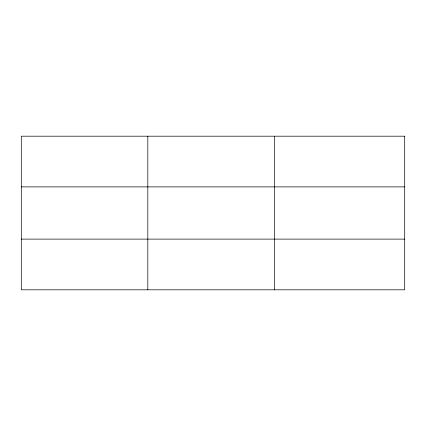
<?xml version="1.0" encoding="UTF-8"?>
<svg xmlns="http://www.w3.org/2000/svg" width="426" height="426" viewBox="0 0 426 426"><rect width="100%" height="100%" fill="white"/><g stroke="black" fill="none" stroke-linecap="round" stroke-linejoin="round"><path stroke-width="0.64" d="M147.822 289.808L147.822 136.192M274.344 289.808L274.344 136.192M21.3 186.886L404.7 186.886M21.3 239.114L404.7 239.114M404.7 136.192L404.7 289.808L21.3 289.808L21.3 136.192L404.7 136.192"/></g></svg>
